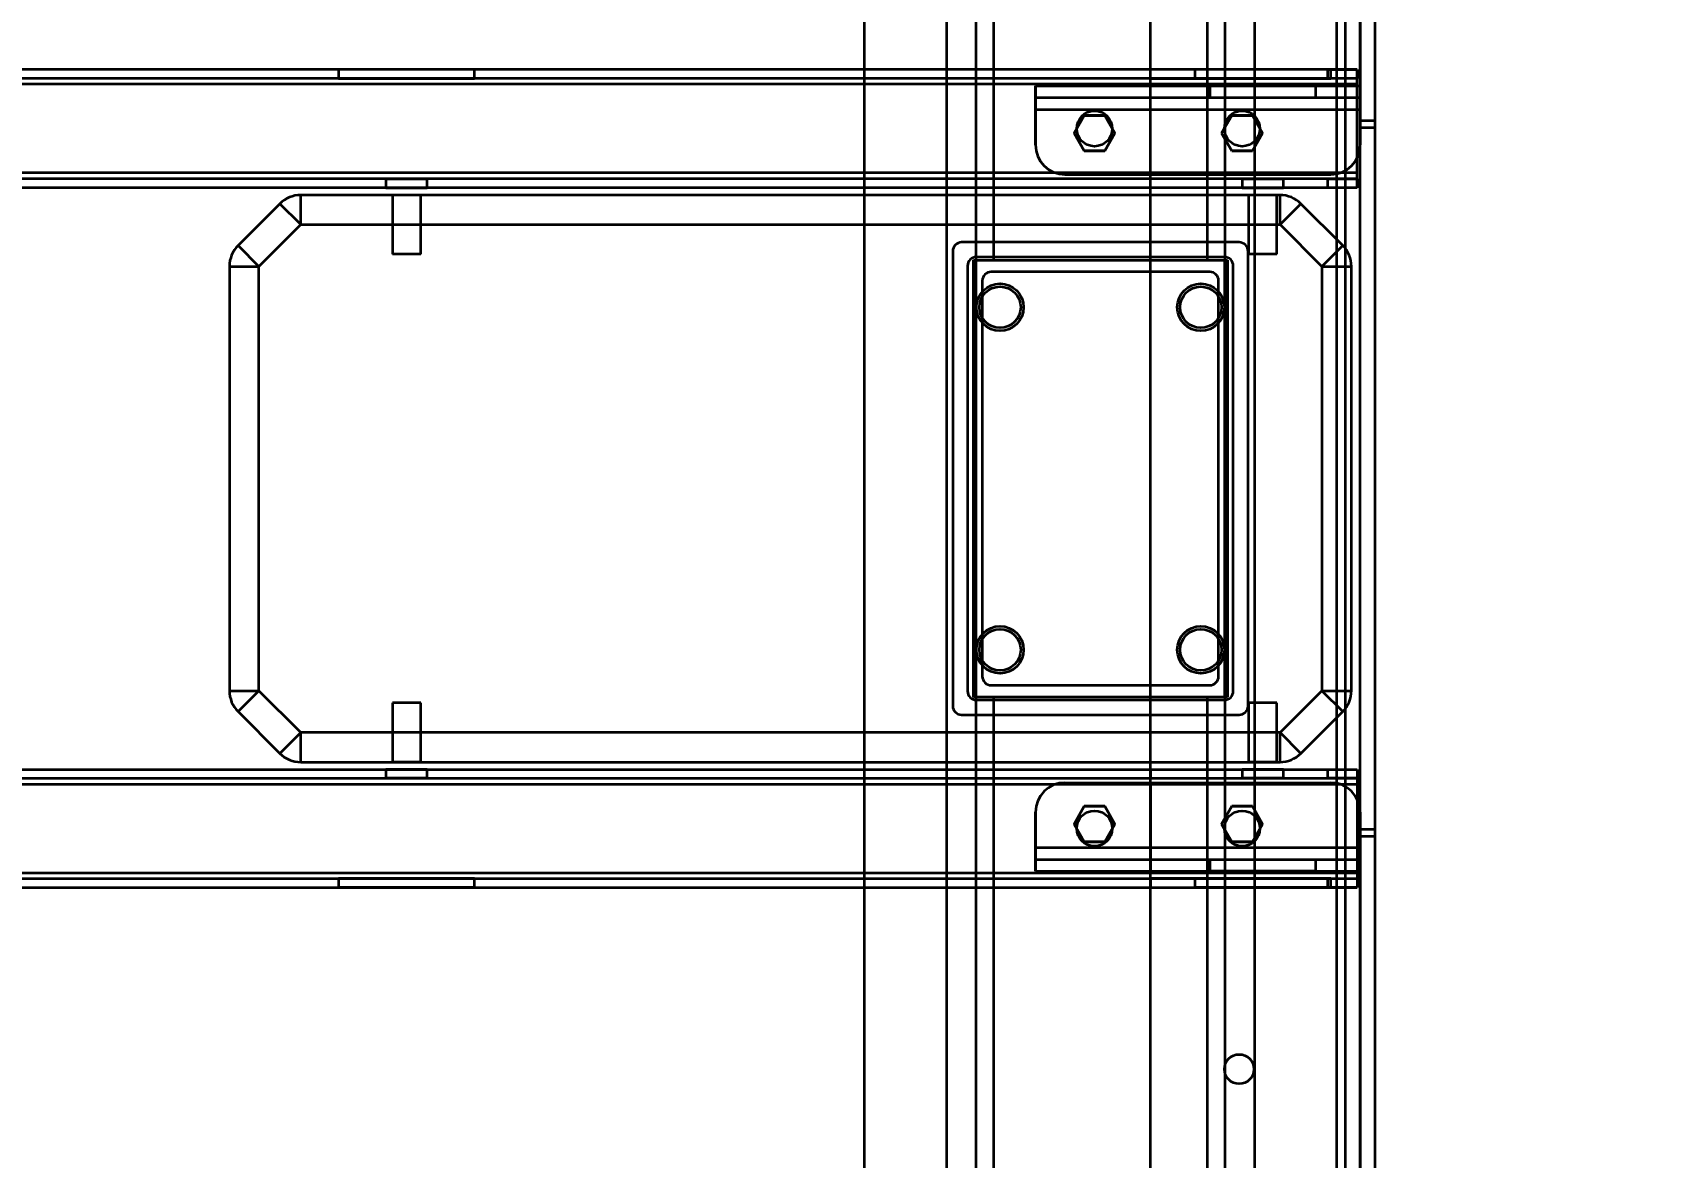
# Model space of a CAD drawing. Header units: millimetres. Extents: x -431 to 3717, y -325 to 2729.
# Drawn here: x 1197.7 to 1475, y 185.1 to 375.5 of the extents above; entities that cross this region are included whole.
import ezdxf

# ---------------------------------------------------------------- set-up
doc = ezdxf.new("R2010")
doc.units = ezdxf.units.MM
doc.styles.get("Standard").update_dxf_attribs({"font": 'arial.ttf'})
doc.dimstyles.new('CGJ', dxfattribs={"dimscale": 13, "dimtxt": 2.25, "dimasz": 2.25, "dimexe": 1, "dimexo": 1.25, "dimgap": 1.15, "dimtad": 1, "dimtoh": 1, "dimdec": 1, "dimdsep": 46, "dimtxsty": 'Standard', "dimcen": 0, "dimclrd": 2, "dimclre": 2, "dimclrt": 2, "dimadec": 0, "dimazin": 0, "dimtfac": 1, "dimtdec": 1, "dimtmove": 0, "dimatfit": 0, "dimfxl": 1, "dimtolj": 1, "dimtzin": 0, "dimlwe": -1, "dimarcsym": 2})

# ---------------------------------------------------------------- blocks, each defined once
blk = doc.blocks.new('*D58')
at = {"color": 2, "transparency": 16777216}
for p, q in [((1491.27, 600), (1660.85, 600)), ((1491.27, 0), (1660.85, 0))]:
    blk.add_line(p, q, dxfattribs=at)
at = {"color": 2, "lineweight": -2, "transparency": 16777216}
blk.add_line((1647.85, 570.75), (1647.85, 29.25), dxfattribs=at)
at = {"color": 2, "transparency": 16777216}
for points in [[(1642.98, 570.75), (1652.73, 570.75), (1647.85, 600)], [(1642.98, 29.25), (1652.73, 29.25), (1647.85, 0)]]:
    blk.add_solid(points, dxfattribs=at)
at = {"layer": 'Defpoints', "color": 0, "transparency": 16777216}
for p in [(1475.02, 600), (1475.02, 0), (1647.85, 0)]:
    blk.add_point(p, dxfattribs=at)
at = {"color": 2, "transparency": 16777216, "insert": (1617.78, 300), "char_height": 29.25, "attachment_point": 5, "rotation": 90}
blk.add_mtext('\\A1;600 / 700 / 750 / 800', dxfattribs=at)

msp = doc.modelspace()

# ---------------------------------------------------------------- linework, layer by layer
at = {"color": 7, "linetype": 'Continuous', "lineweight": 35}
for p, q in [((1420.02, 50), (1420.02, 550)), ((1420.02, 50), (1420.02, 550)), ((1422.52, 50), (1422.52, 550)), ((1425.02, 50), (1425.02, 550)), ((1422.52, 541.15), (1422.52, 360.57)), ((1425.02, 360.57), (1425.02, 541.15)), ((1360.43, 538.06), (1360.43, 337)), ((1360.43, 538.06), (1360.43, 337)), ((1387.02, 60), (1387.02, 540)), ((1387.02, 60), (1387.02, 540)), ((1396.6, 538.06), (1396.6, 337)), ((1396.6, 538.06), (1396.6, 337)), ((1352.43, 532.17), (1352.43, 67.83)), ((1357.43, 532.17), (1357.43, 337)), ((1399.6, 532.17), (1399.6, 337)), ((1404.6, 532.17), (1404.6, 67.83)), ((1338.52, 498.08), (1338.52, 101.92)), ((1338.52, 498.08), (1338.52, 101.92)), ((1352.43, 498.8), (1352.43, 101.2)), ((1357.43, 498.8), (1357.43, 101.2)), ((1399.6, 498.8), (1399.6, 101.2)), ((1404.6, 498.8), (1404.6, 101.2)), ((1418.52, 498.08), (1418.52, 101.92)), ((1418.52, 498.08), (1418.52, 101.92)), ((1422.02, 369.25), (78.02, 369.25)), ((1387.02, 369.25), (113.02, 369.25)), ((1249.52, 369.25), (1249.52, 367.75)), ((1272.52, 369.25), (1249.52, 369.25)), ((1272.52, 367.75), (1272.52, 369.25)), ((1387.02, 367.75), (1387.02, 369.25)), ((1417.02, 369.25), (1387.02, 369.25)), ((1387.02, 366.75), (1387.02, 369.25)), ((1394.52, 369.25), (1394.52, 367.75)), ((1417.52, 369.25), (1394.52, 369.25)), ((1417.02, 369.25), (1422.02, 369.25)), ((1417.02, 367.75), (1417.02, 369.25)), ((1417.52, 367.75), (1417.52, 369.25)), ((1422.02, 369.25), (1422.02, 367.75)), ((1422.02, 366.75), (1422.02, 369.25)), ((1422.02, 367.75), (78.02, 367.75)), ((1422.02, 366.75), (78.02, 366.75)), ((1422.02, 366.75), (78.02, 366.75)), ((1387.02, 367.75), (113.02, 367.75)), ((1387.02, 366.75), (113.02, 366.75)), ((1387.02, 366.75), (113.02, 366.75)), ((1249.52, 367.75), (1272.52, 367.75)), ((1367.52, 366.5), (1367.52, 364.5)), ((1367.52, 362.5), (1367.52, 366.5)), ((1367.52, 366.5), (1422.52, 366.5)), ((1367.52, 366.5), (1422.52, 366.5)), ((1367.52, 366.5), (1367.52, 362.5)), ((1367.52, 364.5), (1367.52, 366.5)), ((1387.02, 366.75), (1387.02, 367.75)), ((1387.02, 367.75), (1417.02, 367.75)), ((1387.02, 351.75), (1387.02, 366.75)), ((1387.02, 351.75), (1387.02, 366.75)), ((1394.52, 367.75), (1417.52, 367.75)), ((1397.02, 366.5), (1397.02, 364.5)), ((1415.02, 366.5), (1397.02, 366.5)), ((1415.02, 364.5), (1415.02, 366.5)), ((1422.02, 367.75), (1417.02, 367.75)), ((1422.02, 366.75), (1422.02, 367.75)), ((1422.02, 351.75), (1422.02, 366.75)), ((1422.02, 351.75), (1422.02, 366.75)), ((1422.52, 364.5), (1422.52, 366.5)), ((1422.52, 366.5), (1422.52, 362.5)), ((1422.52, 366.5), (1422.52, 364.5)), ((1422.52, 362.5), (1422.52, 366.5)), ((1367.52, 364.5), (1422.52, 364.5)), ((1367.52, 364.5), (1422.52, 364.5)), ((1367.52, 362.5), (1367.52, 364.5)), ((1367.52, 364.5), (1367.52, 362.5)), ((1397.02, 364.5), (1415.02, 364.5)), ((1422.52, 362.5), (1422.52, 364.5)), ((1422.52, 364.5), (1422.52, 362.5)), ((1367.52, 356.5), (1367.52, 362.5)), ((1367.52, 362.5), (1422.52, 362.5)), ((1367.52, 362.5), (1422.52, 362.5)), ((1367.52, 356.5), (1367.52, 362.5)), ((1367.52, 362.5), (1422.52, 362.5)), ((1367.52, 362.5), (1422.52, 362.5)), ((1367.52, 362.5), (1367.52, 356.5)), ((1367.52, 362.5), (1367.52, 356.5)), ((1374.05, 358.5), (1375.78, 361.5)), ((1375.78, 361.5), (1374.05, 358.5)), ((1375.78, 361.5), (1379.25, 361.5)), ((1379.25, 361.5), (1375.78, 361.5)), ((1379.25, 361.5), (1380.98, 358.5)), ((1380.98, 358.5), (1379.25, 361.5)), ((1400.78, 361.5), (1399.05, 358.5)), ((1399.05, 358.5), (1400.78, 361.5)), ((1404.25, 361.5), (1400.78, 361.5)), ((1400.78, 361.5), (1404.25, 361.5)), ((1405.98, 358.5), (1404.25, 361.5)), ((1404.25, 361.5), (1405.98, 358.5)), ((1422.52, 362.5), (1422.52, 356.5)), ((1422.52, 362.5), (1422.52, 356.5)), ((1422.52, 356.5), (1422.52, 362.5)), ((1422.52, 356.5), (1422.52, 362.5)), ((1422.52, 360.57), (1422.52, 359.42)), ((1425.02, 360.57), (1422.52, 360.57)), ((1425.02, 359.42), (1425.02, 360.57)), ((1375.78, 355.5), (1374.05, 358.5)), ((1374.05, 358.5), (1375.78, 355.5)), ((1380.98, 358.5), (1379.25, 355.5)), ((1379.25, 355.5), (1380.98, 358.5)), ((1399.05, 358.5), (1400.78, 355.5)), ((1400.78, 355.5), (1399.05, 358.5)), ((1405.98, 358.5), (1404.25, 355.5)), ((1404.25, 355.5), (1405.98, 358.5)), ((1422.52, 240.58), (1422.52, 359.42)), ((1422.52, 359.42), (1425.02, 359.42)), ((1425.02, 240.58), (1425.02, 359.42)), ((1379.25, 355.5), (1375.78, 355.5)), ((1375.78, 355.5), (1379.25, 355.5)), ((1404.25, 355.5), (1400.78, 355.5)), ((1400.78, 355.5), (1404.25, 355.5)), ((1422.02, 351.75), (78.02, 351.75)), ((1422.02, 351.75), (78.02, 351.75)), ((1422.02, 350.75), (78.02, 350.75)), ((1387.02, 351.75), (113.02, 351.75)), ((1387.02, 351.75), (113.02, 351.75)), ((1387.02, 350.75), (113.02, 350.75)), ((1257.52, 350.75), (1257.52, 349.25)), ((1257.52, 350.75), (1264.51, 350.75)), ((1264.52, 349.25), (1264.52, 350.75)), ((1372.52, 351.5), (1417.52, 351.5)), ((1372.52, 351.5), (1417.52, 351.5)), ((1372.52, 351.5), (1417.52, 351.5)), ((1372.52, 351.5), (1417.52, 351.5)), ((1387.02, 349.25), (1387.02, 351.75)), ((1387.02, 350.75), (1387.02, 351.75)), ((1387.02, 349.25), (1387.02, 350.75)), ((1417.02, 350.75), (1387.02, 350.75)), ((1402.52, 350.75), (1402.52, 349.25)), ((1402.52, 350.75), (1409.51, 350.75)), ((1409.52, 349.25), (1409.52, 350.75)), ((1417.02, 350.75), (1422.02, 350.75)), ((1417.02, 349.25), (1417.02, 350.75)), ((1422.02, 350.75), (1422.02, 351.75)), ((1422.02, 349.25), (1422.02, 351.75)), ((1422.02, 350.75), (1422.02, 349.25)), ((1422.02, 349.25), (78.02, 349.25)), ((1387.02, 349.25), (113.02, 349.25)), ((1408.94, 348), (1243.09, 348)), ((1408.94, 348), (1243.09, 348)), ((1243.09, 343), (1243.09, 348)), ((1257.52, 349.25), (1264.51, 349.25)), ((1258.62, 348), (1258.62, 338)), ((1263.42, 348), (1258.62, 348)), ((1263.42, 338), (1263.42, 348)), ((1417.02, 349.25), (1387.02, 349.25)), ((1402.52, 349.25), (1409.51, 349.25)), ((1403.62, 348), (1403.62, 338)), ((1408.42, 348), (1403.62, 348)), ((1408.42, 338), (1408.42, 348)), ((1408.94, 343), (1408.94, 348)), ((1422.02, 349.25), (1417.02, 349.25)), ((1239.55, 346.54), (1232.48, 339.46)), ((1239.55, 346.54), (1232.48, 339.46)), ((1243.09, 343), (1239.55, 346.54)), ((1408.94, 343), (1412.48, 346.54)), ((1419.55, 339.46), (1412.48, 346.54)), ((1419.55, 339.46), (1412.48, 346.54)), ((1236.02, 335.93), (1243.09, 343)), ((1243.09, 343), (1408.94, 343)), ((1408.94, 343), (1416.02, 335.93)), ((1232.48, 339.46), (1236.02, 335.93)), ((1353.52, 338.5), (1353.52, 261.5)), ((1353.52, 338.5), (1353.52, 261.5)), ((1402.02, 340), (1355.02, 340)), ((1402.02, 340), (1355.02, 340)), ((1403.52, 261.5), (1403.52, 338.5)), ((1403.52, 261.5), (1403.52, 338.5)), ((1416.02, 335.93), (1419.55, 339.46)), ((1231.02, 335.93), (1231.02, 264.07)), ((1231.02, 335.93), (1231.02, 264.07)), ((1231.02, 335.93), (1236.02, 335.93)), ((1236.02, 264.07), (1236.02, 335.93)), ((1263.42, 338), (1258.62, 338)), ((1356.02, 336), (1356.02, 264)), ((1356.02, 336), (1356.02, 264)), ((1357.02, 337), (1360.43, 337)), ((1357.02, 263), (1357.02, 337)), ((1357.02, 263), (1357.02, 337)), ((1357.02, 337), (1357.43, 337)), ((1357.43, 337), (1360.43, 337)), ((1357.43, 337), (1357.43, 263)), ((1399.52, 337.5), (1357.52, 337.5)), ((1399.52, 337.5), (1357.52, 337.5)), ((1360.43, 337), (1396.6, 337)), ((1360.43, 337), (1396.6, 337)), ((1396.6, 337), (1399.6, 337)), ((1396.6, 337), (1400.02, 337)), ((1399.6, 263), (1399.6, 337)), ((1399.6, 337), (1400.02, 337)), ((1400.02, 337), (1400.02, 263)), ((1400.02, 337), (1400.02, 263)), ((1401.02, 264), (1401.02, 336)), ((1401.02, 264), (1401.02, 336)), ((1408.42, 338), (1403.62, 338)), ((1416.02, 335.93), (1416.02, 264.07)), ((1416.02, 335.93), (1421.02, 335.93)), ((1421.02, 264.07), (1421.02, 335.93)), ((1421.02, 264.07), (1421.02, 335.93)), ((1358.52, 333.5), (1358.52, 266.5)), ((1358.52, 333.5), (1358.52, 266.5)), ((1397.02, 335), (1360.02, 335)), ((1397.02, 335), (1360.02, 335)), ((1398.52, 266.5), (1398.52, 333.5)), ((1398.52, 266.5), (1398.52, 333.5)), ((1231.02, 264.07), (1236.02, 264.07)), ((1232.48, 260.54), (1236.02, 264.07)), ((1243.09, 257), (1236.02, 264.07)), ((1360.02, 265), (1397.02, 265)), ((1360.02, 265), (1397.02, 265)), ((1416.02, 264.07), (1408.94, 257)), ((1416.02, 264.07), (1421.02, 264.07)), ((1416.02, 264.07), (1419.55, 260.54)), ((1258.62, 262), (1258.62, 252)), ((1263.42, 262), (1258.62, 262)), ((1263.42, 252), (1263.42, 262)), ((1357.43, 263), (1357.02, 263)), ((1360.43, 263), (1357.02, 263)), ((1360.43, 263), (1357.43, 263)), ((1357.43, 263), (1357.43, 67.83)), ((1357.52, 262.5), (1399.52, 262.5)), ((1357.52, 262.5), (1399.52, 262.5)), ((1396.6, 263), (1360.43, 263)), ((1360.43, 263), (1360.43, 61.94)), ((1360.43, 263), (1360.43, 61.94)), ((1396.6, 263), (1360.43, 263)), ((1396.6, 263), (1396.6, 61.94)), ((1399.6, 263), (1396.6, 263)), ((1396.6, 263), (1396.6, 61.94)), ((1400.02, 263), (1396.6, 263)), ((1399.6, 263), (1399.6, 67.83)), ((1400.02, 263), (1399.6, 263)), ((1403.62, 262), (1403.62, 252)), ((1408.42, 262), (1403.62, 262)), ((1408.42, 252), (1408.42, 262)), ((1232.48, 260.54), (1239.55, 253.46)), ((1232.48, 260.54), (1239.55, 253.46)), ((1355.02, 260), (1402.02, 260)), ((1355.02, 260), (1402.02, 260)), ((1412.48, 253.46), (1419.55, 260.54)), ((1412.48, 253.46), (1419.55, 260.54)), ((1239.55, 253.46), (1243.09, 257)), ((1408.94, 257), (1243.09, 257)), ((1243.09, 252), (1243.09, 257)), ((1408.94, 252), (1408.94, 257)), ((1412.48, 253.46), (1408.94, 257)), ((78.02, 250.75), (1422.02, 250.75)), ((113.02, 250.75), (1387.02, 250.75)), ((1243.09, 252), (1408.94, 252)), ((1243.09, 252), (1408.94, 252)), ((1257.52, 250.75), (1257.52, 249.25)), ((1264.51, 250.75), (1257.52, 250.75)), ((1263.42, 252), (1258.62, 252)), ((1264.52, 249.25), (1264.52, 250.75)), ((1387.02, 250.75), (1417.02, 250.75)), ((1387.02, 248.25), (1387.02, 250.75)), ((1387.02, 250.75), (1387.02, 249.25)), ((1402.52, 250.75), (1402.52, 249.25)), ((1409.51, 250.75), (1402.52, 250.75)), ((1408.42, 252), (1403.62, 252)), ((1409.52, 249.25), (1409.52, 250.75)), ((1417.02, 249.25), (1417.02, 250.75)), ((1417.02, 250.75), (1422.02, 250.75)), ((1422.02, 250.75), (1422.02, 248.25)), ((1422.02, 250.75), (1422.02, 249.25)), ((78.02, 249.25), (1422.02, 249.25)), ((78.02, 248.25), (1422.02, 248.25)), ((78.02, 248.25), (1422.02, 248.25)), ((113.02, 249.25), (1387.02, 249.25)), ((113.02, 248.25), (1387.02, 248.25)), ((113.02, 248.25), (1387.02, 248.25)), ((1264.51, 249.25), (1257.52, 249.25)), ((1372.52, 248.5), (1417.52, 248.5)), ((1372.52, 248.5), (1417.52, 248.5)), ((1372.52, 248.5), (1417.52, 248.5)), ((1372.52, 248.5), (1417.52, 248.5)), ((1387.02, 249.25), (1417.02, 249.25)), ((1387.02, 248.25), (1387.02, 249.25)), ((1387.02, 233.25), (1387.02, 248.25)), ((1387.02, 248.25), (1387.02, 233.25)), ((1409.51, 249.25), (1402.52, 249.25)), ((1422.02, 249.25), (1417.02, 249.25)), ((1422.02, 249.25), (1422.02, 248.25)), ((1422.02, 248.25), (1422.02, 233.25)), ((1422.02, 248.25), (1422.02, 233.25)), ((1375.78, 244.5), (1374.05, 241.5)), ((1374.05, 241.5), (1375.78, 244.5)), ((1379.25, 244.5), (1375.78, 244.5)), ((1375.78, 244.5), (1379.25, 244.5)), ((1380.98, 241.5), (1379.25, 244.5)), ((1379.25, 244.5), (1380.98, 241.5)), ((1400.78, 244.5), (1399.05, 241.5)), ((1399.05, 241.5), (1400.78, 244.5)), ((1404.25, 244.5), (1400.78, 244.5)), ((1400.78, 244.5), (1404.25, 244.5)), ((1405.98, 241.5), (1404.25, 244.5)), ((1404.25, 244.5), (1405.98, 241.5)), ((1367.52, 237.5), (1367.52, 243.5)), ((1367.52, 243.5), (1367.52, 237.5)), ((1367.52, 243.5), (1367.52, 237.5)), ((1367.52, 237.5), (1367.52, 243.5)), ((1374.05, 241.5), (1375.78, 238.5)), ((1375.78, 238.5), (1374.05, 241.5)), ((1379.25, 238.5), (1380.98, 241.5)), ((1380.98, 241.5), (1379.25, 238.5)), ((1399.05, 241.5), (1400.78, 238.5)), ((1400.78, 238.5), (1399.05, 241.5)), ((1404.25, 238.5), (1405.98, 241.5)), ((1405.98, 241.5), (1404.25, 238.5)), ((1422.52, 243.5), (1422.52, 237.5)), ((1422.52, 243.5), (1422.52, 237.5)), ((1422.52, 237.5), (1422.52, 243.5)), ((1422.52, 237.5), (1422.52, 243.5)), ((1375.78, 238.5), (1379.25, 238.5)), ((1379.25, 238.5), (1375.78, 238.5)), ((1400.78, 238.5), (1404.25, 238.5)), ((1404.25, 238.5), (1400.78, 238.5)), ((1422.52, 240.58), (1422.52, 239.43)), ((1425.02, 240.58), (1422.52, 240.58)), ((1422.52, 239.43), (1422.52, 58.85)), ((1422.52, 239.43), (1425.02, 239.43)), ((1425.02, 239.43), (1425.02, 240.58)), ((1425.02, 58.85), (1425.02, 239.43)), ((1367.52, 237.5), (1367.52, 233.5)), ((1367.52, 235.5), (1367.52, 237.5)), ((1367.52, 237.5), (1422.52, 237.5)), ((1367.52, 237.5), (1367.52, 235.5)), ((1367.52, 237.5), (1422.52, 237.5)), ((1367.52, 237.5), (1422.52, 237.5)), ((1367.52, 237.5), (1422.52, 237.5)), ((1367.52, 233.5), (1367.52, 237.5)), ((1422.52, 237.5), (1422.52, 235.5)), ((1422.52, 237.5), (1422.52, 233.5)), ((1422.52, 233.5), (1422.52, 237.5)), ((1422.52, 235.5), (1422.52, 237.5)), ((78.02, 233.25), (1422.02, 233.25)), ((78.02, 233.25), (1422.02, 233.25)), ((113.02, 233.25), (1387.02, 233.25)), ((113.02, 233.25), (1387.02, 233.25)), ((1367.52, 233.5), (1367.52, 235.5)), ((1367.52, 235.5), (1422.52, 235.5)), ((1367.52, 235.5), (1422.52, 235.5)), ((1367.52, 235.5), (1367.52, 233.5)), ((1367.52, 233.5), (1422.52, 233.5)), ((1367.52, 233.5), (1422.52, 233.5)), ((1387.02, 230.75), (1387.02, 233.25)), ((1387.02, 232.25), (1387.02, 233.25)), ((1397.02, 235.5), (1397.02, 233.5)), ((1397.02, 235.5), (1415.02, 235.5)), ((1415.02, 233.5), (1397.02, 233.5)), ((1415.02, 233.5), (1415.02, 235.5)), ((1422.02, 233.25), (1422.02, 230.75)), ((1422.02, 233.25), (1422.02, 232.25)), ((1422.52, 233.5), (1422.52, 235.5)), ((1422.52, 235.5), (1422.52, 233.5)), ((78.02, 232.25), (1422.02, 232.25)), ((78.02, 230.75), (1422.02, 230.75)), ((113.02, 232.25), (1387.02, 232.25)), ((113.02, 230.75), (1387.02, 230.75)), ((1249.52, 232.25), (1249.52, 230.75)), ((1272.52, 232.25), (1249.52, 232.25)), ((1272.52, 230.75), (1249.52, 230.75)), ((1272.52, 230.75), (1272.52, 232.25)), ((1417.02, 232.25), (1387.02, 232.25)), ((1387.02, 232.25), (1387.02, 230.75)), ((1387.02, 230.75), (1417.02, 230.75)), ((1394.52, 232.25), (1394.52, 230.75)), ((1417.52, 232.25), (1394.52, 232.25)), ((1417.52, 230.75), (1394.52, 230.75)), ((1417.02, 232.25), (1422.02, 232.25)), ((1417.02, 230.75), (1417.02, 232.25)), ((1422.02, 230.75), (1417.02, 230.75)), ((1417.52, 230.75), (1417.52, 232.25)), ((1422.02, 232.25), (1422.02, 230.75))]:
    msp.add_line(p, q, dxfattribs=at)
for centre, radius in [((1377.52, 359.25), 3), ((1377.52, 359.25), 3), ((1402.52, 359.25), 3), ((1402.52, 359.25), 3), ((1361.52, 329), 4), ((1361.52, 329), 4), ((1395.52, 329), 4), ((1395.52, 329), 4), ((1361.52, 329), 3.5), ((1361.52, 329), 3.5), ((1395.52, 329), 3.5), ((1395.52, 329), 3.5), ((1361.52, 271), 4), ((1361.52, 271), 4), ((1395.52, 271), 4), ((1395.52, 271), 4), ((1361.52, 271), 3.5), ((1361.52, 271), 3.5), ((1395.52, 271), 3.5), ((1395.52, 271), 3.5), ((1377.52, 240.75), 3), ((1377.52, 240.75), 3), ((1402.52, 240.75), 3), ((1402.52, 240.75), 3), ((1402.02, 200), 2.5), ((1402.02, 200), 2.5)]:
    msp.add_circle(centre, radius, dxfattribs=at)
for centre, radius, start, end in [((1372.52, 356.5), 5, 180, 270), ((1372.52, 356.5), 5, 180, 270), ((1372.52, 356.5), 5, 180, 270), ((1372.52, 356.5), 5, 180, 270), ((1417.52, 356.5), 5, 270, 0), ((1417.52, 356.5), 5, 270, 0), ((1417.52, 356.5), 5, 270, 0), ((1417.52, 356.5), 5, 270, 0), ((1243.09, 343), 5, 90, 135), ((1243.09, 343), 5, 90, 135), ((1408.94, 343), 5, 45, 90), ((1408.94, 343), 5, 45, 90), ((1236.02, 335.93), 5, 135, 180), ((1236.02, 335.93), 5, 135, 180), ((1355.02, 338.5), 1.5, 90, 180), ((1355.02, 338.5), 1.5, 90, 180), ((1402.02, 338.5), 1.5, 0, 90), ((1402.02, 338.5), 1.5, 0, 90), ((1416.02, 335.93), 5, 0, 45), ((1416.02, 335.93), 5, 0, 45), ((1357.52, 336), 1.5, 90, 180), ((1357.52, 336), 1.5, 90, 180), ((1399.52, 336), 1.5, 0, 90), ((1399.52, 336), 1.5, 0, 90), ((1360.02, 333.5), 1.5, 90, 180), ((1360.02, 333.5), 1.5, 90, 180), ((1397.02, 333.5), 1.5, 0, 90), ((1397.02, 333.5), 1.5, 0, 90), ((1360.02, 266.5), 1.5, 180, 270), ((1360.02, 266.5), 1.5, 180, 270), ((1397.02, 266.5), 1.5, 270, 0), ((1397.02, 266.5), 1.5, 270, 0), ((1236.02, 264.07), 5, 180, 225), ((1236.02, 264.07), 5, 180, 225), ((1357.52, 264), 1.5, 180, 270), ((1357.52, 264), 1.5, 180, 270), ((1399.52, 264), 1.5, 270, 0), ((1399.52, 264), 1.5, 270, 0), ((1416.02, 264.07), 5, 315, 0), ((1416.02, 264.07), 5, 315, 0), ((1355.02, 261.5), 1.5, 180, 270), ((1355.02, 261.5), 1.5, 180, 270), ((1402.02, 261.5), 1.5, 270, 0), ((1402.02, 261.5), 1.5, 270, 0), ((1243.09, 257), 5, 225, 270), ((1243.09, 257), 5, 225, 270), ((1408.94, 257), 5, 270, 315), ((1408.94, 257), 5, 270, 315), ((1372.52, 243.5), 5, 90, 180), ((1372.52, 243.5), 5, 90, 180), ((1372.52, 243.5), 5, 90, 180), ((1372.52, 243.5), 5, 90, 180), ((1417.52, 243.5), 5, 0, 90), ((1417.52, 243.5), 5, 0, 90), ((1417.52, 243.5), 5, 0, 90), ((1417.52, 243.5), 5, 0, 90)]:
    msp.add_arc(centre, radius, start, end, dxfattribs=at)

# ---------------------------------------------------------------- dimensions: what is measured, and where the dimension line sits
dim = msp.add_linear_dim(base=(1647.85, 0), p1=(1475.02, 600), p2=(1475.02, 0), angle=90, text='<> / 700 / 750 / 800', dimstyle='CGJ')
dim.commit()
dim.dimension.update_dxf_attribs({"geometry": '*D58', "text_midpoint": (1617.78, 300)})

doc.saveas('drawing.dxf')
